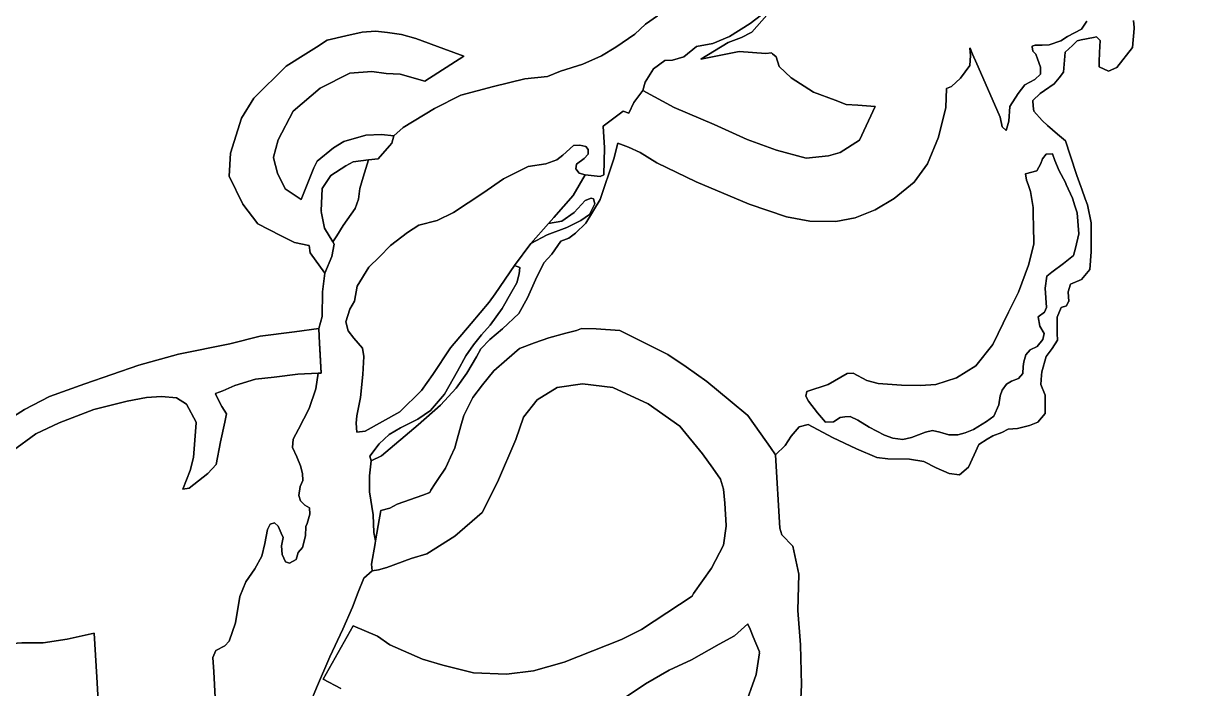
# Model space of a CAD drawing. Header units: inches. Extents: x 288635 to 1232953, y 676945 to 1655780.
# Drawn here: x 558242 to 579466, y 1459089 to 1471043 of the extents above; entities that cross this region are included whole.
import ezdxf

# ---------------------------------------------------------------- set-up
doc = ezdxf.new("R2010")
doc.units = ezdxf.units.IN
doc.header["$MEASUREMENT"] = 0
doc.layers.add('Images', color=7, linetype='Continuous')
picture_1 = doc.add_image_def('image3.jpg', size_in_pixel=(2620, 3729))

msp = doc.modelspace()

# ---------------------------------------------------------------- linework, layer by layer
at = {"color": 1, "ltscale": 3}
for points in [[(571743.4002, 1471376.4646), (571309.4827, 1471043.0889), (570939.0653, 1470810.2551), (570642.7314, 1470683.2548), (570346.3975, 1470630.3381), (570118.8553, 1470445.1294), (569912.4799, 1470386.9209), (569774.8963, 1470381.6292), (569573.8126, 1470228.1706), (569420.3539, 1469990.0451), (569381.4632, 1469841.7658), (569218.9028, 1469623.3253), (569126.6748, 1469430.7316), (569027.4261, 1469467.169), (568666.7987, 1469197.6892), (568690.9247, 1468808.4949), (568682.458, 1468325.8939), (568614.7245, 1468296.2605), (568342.37, 1468322.8311), (568235.0182, 1468354.9168), (568176.8098, 1468429.0003), (568187.3931, 1468513.4555), (568324.5534, 1468615.0557), (568400.7536, 1468696.3359), (568400.7536, 1468777.616), (568355.0335, 1468833.4961), (568248.3533, 1468858.8962), (568136.593, 1468853.8162), (567943.5526, 1468676.0158), (567831.7924, 1468594.7357), (567638.752, 1468523.6155), (567318.7114, 1468472.8154), (566876.7505, 1468254.375), (566505.9098, 1467995.2945), (565977.5887, 1467644.7738), (565682.9481, 1467502.5335), (565352.7475, 1467416.1733), (565149.5471, 1467289.1731), (564844.7465, 1467055.4926), (564646.6261, 1466852.2922), (564453.5857, 1466664.3318), (564245.3053, 1466318.8911), (564194.5052, 1466049.6506), (564113.225, 1465907.4103), (564037.0248, 1465678.8098), (564077.6649, 1465521.3295), (564184.3451, 1465389.2493), (564336.7454, 1465206.3689), (564362.1455, 1465059.0486), (564341.8254, 1464733.9279), (564301.1854, 1464317.3671), (564235.1452, 1463992.2465), (564224.9852, 1463860.1662), (564235.1452, 1463697.6059), (564384.2968, 1463711.5175), (565009.138, 1464062.0382), (565400.2988, 1464448.119), (565603.6828, 1464735.9265), (565918.4598, 1465210.1205), (566291.3105, 1465647.8148), (566619.5012, 1466033.0821), (566723.0072, 1466186.6717), (567074.8502, 1466692.3235), (567171.1549, 1466655.3114), (567154.2216, 1466541.0112), (567111.8882, 1466384.3775), (567027.2213, 1466227.7439), (566853.6543, 1465918.7099), (566633.5205, 1465622.376), (566481.1202, 1465444.5756), (566337.1866, 1465266.7753), (566197.4863, 1465072.0416), (566045.086, 1464792.641), (565812.2522, 1464377.7735), (565562.4851, 1464085.6729), (565333.8846, 1463929.0393), (565024.8507, 1463776.639), (564817.4169, 1463653.8721), (564639.6165, 1463488.7717), (564467.6582, 1463266.1526), (564496.057, 1463178.1164), (564463.7457, 1462910.2043), (564463.7457, 1462625.7237), (564529.7858, 1462209.1629), (564545.0259, 1461894.2023), (564572.9013, 1461739.3539), (564565.3459, 1461696.0819), (564499.3058, 1461325.2411), (564509.4658, 1461203.3209), (564362.9739, 1461070.3281), (564260.5453, 1460817.2401), (564158.9451, 1460547.9996), (563986.2247, 1460156.8388), (563752.5443, 1459653.9178), (563513.7838, 1459100.1967), (563396.9436, 1458820.7961)], [(561685.8268, 1458925.148), (561666.7768, 1459385.5239), (561647.7267, 1459645.8744), (561701.7018, 1459772.8747), (561863.6272, 1459852.2498), (561939.8273, 1459937.975), (562054.1275, 1460268.1757), (562133.5027, 1460741.2516), (562241.4529, 1461007.9522), (562403.3782, 1461236.5526), (562527.2035, 1461465.1531), (562581.1786, 1461696.9285), (562628.8037, 1461944.579), (562676.4288, 1462039.8292), (562752.6289, 1462068.4043), (562819.3041, 1462008.0792), (562873.2792, 1461881.0789), (562908.2042, 1461801.7037), (562879.6292, 1461652.4784), (562892.3292, 1461496.9031), (562955.8293, 1461366.7279), (563025.6795, 1461341.3278), (563148.0231, 1461406.5213), (563183.5831, 1461533.5215), (563259.7833, 1461619.8817), (563315.6634, 1461833.2421), (563320.7434, 1462000.8825), (563341.0634, 1462056.7626), (563391.8635, 1462219.3229), (563386.7835, 1462336.1631), (563300.4234, 1462381.8832), (563224.2232, 1462463.1634), (563193.7432, 1462559.6836), (563219.1432, 1462722.2439), (563264.8633, 1462828.9241), (563259.7833, 1462950.8444), (563224.2232, 1463093.0847), (563158.1831, 1463255.645), (563081.9829, 1463418.2053), (563092.1429, 1463570.6056), (563188.6631, 1463748.406), (563376.6235, 1464119.2467), (563498.5438, 1464474.8474), (563542.9966, 1464757.0557), (563593.1786, 1464759.8054), (563566.5914, 1465288.7294), (563553.4455, 1465560.4113), (563610.304, 1465775.33), (563620.464, 1466222.3709), (563662.7851, 1466555.9684), (563784.8076, 1466856.9573), (563831.4778, 1467074.7515), (563802.7619, 1467121.7412), (563874.4645, 1467228.2129), (563991.3047, 1467411.0933), (564204.6652, 1467720.9739), (564265.6253, 1467883.5342), (564291.0253, 1468076.5746), (564351.9855, 1468284.855), (564443.8303, 1468592.0459), (564622.6955, 1468614.0815), (564825.6691, 1468844.1182), (564866.7406, 1468890.6659), (564903.7782, 1469024.0016), (565068.2669, 1469173.8568), (565632.148, 1469519.2975), (566104.589, 1469758.058), (566693.8702, 1469910.4583), (567257.7513, 1470052.6986), (567664.1521, 1470093.3387), (567897.8326, 1470189.8589), (568299.1534, 1470316.8591), (568639.514, 1470464.1794), (568893.5145, 1470616.5797), (569235.1452, 1470852.5885), (569430.9373, 1471032.5055), (569642.6044, 1471185.9642)]]:
    msp.add_lwpolyline(points, dxfattribs=at)
at = {"color": 1}
for points in [[(571609.8889, 1471197.7934), (571342.5188, 1470891.4639), (571327.3315, 1470883.1799), (571158.6814, 1470791.189), (570913.7775, 1470700.571), (570423.3329, 1470404.6844), (571114.1147, 1470542.8408), (571591.4681, 1470505.5948), (571693.399, 1470515.1911), (571713.639, 1470498.5218), (571777.1208, 1470446.2393), (571832.752, 1470269.87), (572050.0145, 1470069.3201), (572451.1143, 1469813.0618), (572841.0726, 1469668.2202), (573041.6225, 1469590.2286), (573247.3112, 1469577.5788), (573558.8947, 1469552.7937), (573277.831, 1468947.684), (572932.3903, 1468724.1635), (572719.0298, 1468663.2034), (572317.709, 1468622.5633), (571784.308, 1468764.8036), (571255.9869, 1468957.844), (570661.6257, 1469227.0845), (569945.3443, 1469536.9652), (569381.4632, 1469841.7658), (569420.3539, 1469990.0451), (569573.8126, 1470228.1706), (569774.8963, 1470381.6292), (569912.4799, 1470386.9209), (570118.8553, 1470445.1294), (570346.3975, 1470630.3381), (570642.7314, 1470683.2548), (570939.0653, 1470810.2551), (571309.4827, 1471043.0889), (571743.4002, 1471376.4646)], [(569642.6044, 1471185.9642), (569430.9373, 1471032.5055), (569235.1452, 1470852.5885), (568893.5145, 1470616.5797), (568639.514, 1470464.1794), (568299.1534, 1470316.8591), (567897.8326, 1470189.8589), (567664.1521, 1470093.3387), (567257.7513, 1470052.6986), (566693.8702, 1469910.4583), (566104.589, 1469758.058), (565632.148, 1469519.2975), (565068.2669, 1469173.8568), (564903.7782, 1469024.0016), (564679.6394, 1469048.0165), (564396.7606, 1469036.8762), (564004.4481, 1468925.994), (563817.3469, 1468812.1063), (563520.9372, 1468569.5682), (563459.8907, 1468452.4654), (563233.8365, 1467881.051), (562949.7657, 1468072.6154), (562806.7255, 1468351.5438), (562735.2054, 1468630.4722), (562737.0069, 1468636.9274), (562735.2054, 1468643.9531), (562821.0295, 1468951.4895), (563092.8059, 1469466.4341), (563579.1425, 1469881.2507), (564108.3912, 1470153.027), (564508.9038, 1470181.6351), (564766.3761, 1470145.875), (565016.6964, 1470131.571), (565460.121, 1470009.9868), (566161.9195, 1470459.1379), (565801.7118, 1470590.9212), (565295.6248, 1470776.075), (565036.9433, 1470846.1346), (564790.4085, 1470884.3265), (564573.2718, 1470904.8111), (564330.1035, 1470890.5071), (564036.8711, 1470826.139), (563700.7267, 1470747.4669), (563511.2086, 1470622.3135), (563321.6702, 1470497.1466), (562964.0697, 1470275.4343), (562384.757, 1469703.2736), (562163.0447, 1469345.6731), (561962.496, 1468714.0311), (561941.3324, 1468300.6566), (562186.2324, 1467795.1269), (562456.2771, 1467442.4155), (562864.0474, 1467234.098), (563114.2619, 1467106.271), (563373.9633, 1467055.8708), (563376.3306, 1467055.4114), (563399.5333, 1466918.7744), (563662.7851, 1466555.9684), (563620.464, 1466222.3709), (563610.304, 1465775.33), (563553.4455, 1465560.4113), (563114.6671, 1465502.6773), (562496.9132, 1465421.8497), (561954.2135, 1465283.2881), (561030.4694, 1465098.5392), (560314.5677, 1464902.2436), (559344.6364, 1464567.3864), (558709.5623, 1464336.4503), (558259.2371, 1464105.5143), (558062.4714, 1463980.2874)], [(578208.5425, 1471102.0728), (578221.0821, 1470971.6194), (578220.4611, 1470964.5988), (578221.0821, 1470958.1385), (578190.7391, 1470615.0957), (577908.757, 1470251.077), (577756.5303, 1470190.1057), (577589.9742, 1470267.4836), (577590.3615, 1470280.7846), (577589.9742, 1470280.9645), (577593.2841, 1470394.6244), (577596.048, 1470489.5366), (577597.356, 1470526.0574), (577608.7089, 1470739.0391), (577579.4439, 1470768.7955), (577544.0368, 1470803.3651), (577488.7151, 1470792.6993), (577264.6297, 1470749.4681), (577194.2049, 1470735.8833), (577108.583, 1470652.115), (576981.8032, 1470528.08), (576950.2625, 1470171.8138), (576869.5184, 1470068.9272), (576783.8692, 1469959.7904), (576605.2012, 1469838.3815), (576526.5726, 1469786.2898), (576396.845, 1469663.0175), (576405.3653, 1469556.0196), (576412.5282, 1469466.067), (576565.5807, 1469301.9343), (576661.7049, 1469213.2986), (576842.2417, 1469057.1761), (576984.5444, 1468934.1172), (577066.1444, 1468678.0433), (577188.3092, 1468313.5321), (577258.94, 1468116.5712), (577277.5343, 1468066.2091), (577338.8096, 1467889.9773), (577379.9721, 1467782.1085), (577444.78, 1467457.7606), (577444.7695, 1467444.3322), (577444.78, 1467444.2797), (577444.5625, 1467165.9423), (577444.3875, 1466942.0174), (577419.9463, 1466622.2176), (577273.8805, 1466442.4535), (577075.8122, 1466355.9395), (577035.0812, 1466218.1783), (577042.2043, 1466048.4126), (577041.6819, 1466047.3828), (576999.9994, 1465965.2193), (576908.6947, 1465935.5352), (576836.9438, 1465766.8644), (576836.8963, 1465468.9155), (576839.8683, 1465353.4083), (576839.5356, 1465352.8584), (576745.9385, 1465198.1561), (576635.0406, 1465058.046), (576556.0979, 1464780.1479), (576553.0987, 1464719.3402), (576543.1969, 1464554.6366), (576543.897, 1464552.8002), (576616.802, 1464361.5584), (576617.8025, 1464292.952), (576619.397, 1464046.6356), (576619.3104, 1464046.5323), (576619.397, 1464033.1547), (576487.3168, 1463875.6744), (576339.9965, 1463814.7142), (576121.556, 1463763.9141), (575953.9157, 1463748.6741), (575842.1555, 1463692.794), (575679.5952, 1463631.8339), (575572.9149, 1463570.8738), (575425.5947, 1463474.3536), (575344.3145, 1463286.3932), (575237.6343, 1463067.9528), (575080.154, 1462930.7925), (574892.1936, 1462951.1125), (574658.5131, 1463057.7927), (574434.9927, 1463169.553), (574175.9122, 1463210.193), (573789.8314, 1463215.273), (573591.711, 1463240.6731), (573225.9503, 1463398.1534), (572795.6511, 1463597.5442), (572353.4812, 1463836.3746), (572194.7082, 1463794.3942), (572052.4679, 1463626.7539), (571944.6733, 1463454.5097), (571770.1861, 1463291.5223), (571680.4747, 1463417.8015), (571403.4383, 1463807.7622), (571270.437, 1463994.9769), (570954.8176, 1464260.8073), (570533.1768, 1464606.248), (570162.336, 1464870.4085), (569833.3528, 1465094.1171), (568968.5337, 1465525.7299), (568542.599, 1465556.1172), (568280.8681, 1465562.2578), (568185.4482, 1465525.7737), (567993.7371, 1465474.8165), (567688.3711, 1465393.6496), (567433.8349, 1465300.646), (567160.05, 1465200.6092), (566933.7305, 1465004.9371), (566698.4066, 1464801.48), (566495.9844, 1464548.9013), (566321.8484, 1464321.7674), (566234.6986, 1464142.3414), (566163.5755, 1463995.9115), (566105.3036, 1463808.3989), (566021.5162, 1463506.7642), (565996.7277, 1463417.5256), (565921.9469, 1463246.9318), (565868.9638, 1463126.0641), (565834.1674, 1463046.6849), (565695.0668, 1462844.7811), (565645.5216, 1462772.8665), (565565.1567, 1462656.2172), (565547.8001, 1462611.0901), (565425.1164, 1462566.4778), (564964.5934, 1462399.0149), (564829.5064, 1462331.0831), (564666.9461, 1462290.4431), (564621.226, 1462016.1225), (564572.9013, 1461739.3539), (564545.0259, 1461894.2023), (564529.7858, 1462209.1629), (564463.7457, 1462625.7237), (564463.7457, 1462910.2043), (564496.057, 1463178.1164), (564678.9374, 1463269.5566), (565339.3387, 1463828.3577), (565740.6595, 1464183.9585), (566025.14, 1464488.7591), (566218.1804, 1464757.9996), (566390.9008, 1465052.6402), (566467.1009, 1465194.8805), (566629.6613, 1465362.5208), (566858.2617, 1465555.5612), (567147.8223, 1465829.8817), (567305.3026, 1466109.2823), (567452.6229, 1466434.403), (567599.9432, 1466739.2036), (567747.2635, 1466896.6839), (567904.7438, 1467130.3643), (568052.0641, 1467186.2445), (568168.9043, 1467272.6046), (568356.8647, 1467455.485), (568610.8652, 1467882.2058), (568859.7857, 1468613.7273), (568934.4223, 1468891.8039), (569122.3827, 1468820.6837), (569330.6631, 1468724.1635), (569635.4637, 1468541.2832), (570341.5851, 1468200.9225), (571291.547, 1467794.5217), (571967.1883, 1467571.0012), (572383.7492, 1467489.7211), (572851.1101, 1467484.6411), (573201.6308, 1467550.6812), (573562.3115, 1467692.9215), (573902.6722, 1467901.2019), (574263.3529, 1468190.7625), (574502.1134, 1468520.9631), (574700.2338, 1469003.5641), (574832.3141, 1469531.8851), (574846.1508, 1469875.1947), (574936.4146, 1469912.0128), (575093.0482, 1470060.1797), (575266.6153, 1470288.7802), (575278.6563, 1470467.764), (575261.1462, 1470602.4797), (575262.8943, 1470602.5119), (575267.0171, 1470602.5879), (575313.8807, 1470495.8426), (575391.1272, 1470319.8707), (575624.7783, 1469787.6002), (575812.3432, 1469360.3186), (575842.6104, 1469187.4483), (575917.7411, 1469120.2178), (575967.9977, 1469287.1151), (575984.073, 1469553.9649), (576135.1807, 1469788.6642), (576250.9228, 1469939.7719), (576434.1812, 1470039.4388), (576537.063, 1470132.6755), (576537.063, 1470260.6571), (576481.9034, 1470407.7494), (576450.2565, 1470492.1413), (576396.7655, 1470546.4096), (576382.2496, 1470623.1534), (576384.6622, 1470623.8794), (576382.2496, 1470636.6343), (576437.3342, 1470653.21), (576563.5375, 1470656.509), (576690.5172, 1470659.8282), (576902.2088, 1470732.249), (577021.2842, 1470812.1254), (577269.8837, 1470943.9406), (577365.6218, 1471087.4958)], [(577365.6218, 1471087.4958), (577269.8837, 1470943.9406), (577021.2842, 1470812.1254), (576902.2088, 1470732.249), (576690.5172, 1470659.8282), (576563.5375, 1470656.509), (576437.3342, 1470653.21), (576382.2496, 1470636.6343), (576384.6622, 1470623.8794), (576382.2496, 1470623.1534), (576396.7655, 1470546.4096), (576450.2565, 1470492.1413), (576481.9034, 1470407.7494), (576537.063, 1470260.6571), (576537.063, 1470132.6755), (576434.1812, 1470039.4388), (576250.9228, 1469939.7719), (576135.1807, 1469788.6642), (575984.073, 1469553.9649), (575967.9977, 1469287.1151), (575917.7411, 1469120.2178), (575842.6104, 1469187.4483), (575812.3432, 1469360.3186), (575624.7783, 1469787.6002), (575391.1272, 1470319.8707), (575313.8807, 1470495.8426), (575267.0171, 1470602.5879), (575262.8943, 1470602.5119), (575261.1462, 1470602.4797), (575278.6563, 1470467.764), (575266.6153, 1470288.7802), (575093.0482, 1470060.1797), (574936.4146, 1469912.0128), (574846.1508, 1469875.1947), (574832.3141, 1469531.8851), (574700.2338, 1469003.5641), (574502.1134, 1468520.9631), (574263.3529, 1468190.7625), (573902.6722, 1467901.2019), (573562.3115, 1467692.9215), (573201.6308, 1467550.6812), (572851.1101, 1467484.6411), (572383.7492, 1467489.7211), (571967.1883, 1467571.0012), (571291.547, 1467794.5217), (570341.5851, 1468200.9225), (569635.4637, 1468541.2832), (569330.6631, 1468724.1635), (569122.3827, 1468820.6837), (568934.4223, 1468891.8039), (568859.7857, 1468613.7273), (568610.8652, 1467882.2058), (568356.8647, 1467455.485), (568168.9043, 1467272.6046), (568052.0641, 1467186.2445), (567904.7438, 1467130.3643), (567747.2635, 1466896.6839), (567599.9432, 1466739.2036), (567452.6229, 1466434.403), (567305.3026, 1466109.2823), (567147.8223, 1465829.8817), (566858.2617, 1465555.5612), (566629.6613, 1465362.5208), (566467.1009, 1465194.8805), (566390.9008, 1465052.6402), (566218.1804, 1464757.9996), (566025.14, 1464488.7591), (565740.6595, 1464183.9585), (565339.3387, 1463828.3577), (564678.9374, 1463269.5566), (564496.057, 1463178.1164), (564467.6582, 1463266.1526), (564639.6165, 1463488.7717), (564817.4169, 1463653.8721), (565024.8507, 1463776.639), (565333.8846, 1463929.0393), (565562.4851, 1464085.6729), (565812.2522, 1464377.7735), (566045.086, 1464792.641), (566197.4863, 1465072.0416), (566337.1866, 1465266.7753), (566481.1202, 1465444.5756), (566633.5205, 1465622.376), (566853.6543, 1465918.7099), (567027.2213, 1466227.7439), (567111.8882, 1466384.3775), (567154.2216, 1466541.0112), (567171.1549, 1466655.3114), (567074.8502, 1466692.3235), (567363.6056, 1467086.9895), (567657.7776, 1467242.4759), (568013.3783, 1467379.6362), (568267.3788, 1467501.5564), (568421.8958, 1467613.1473), (568519.2626, 1467801.531), (568493.8626, 1467894.6645), (568449.4125, 1467905.2479), (568341.4623, 1467860.7978), (568144.6119, 1467647.014), (567925.8714, 1467490.165), (567682.8005, 1467448.6283), (567777.4392, 1467555.8512), (568128.2643, 1467953.326), (568342.37, 1468322.8311), (568614.7245, 1468296.2605), (568682.458, 1468325.8939), (568690.9247, 1468808.4949), (568666.7987, 1469197.6892), (569027.4261, 1469467.169), (569126.6748, 1469430.7316), (569218.9028, 1469623.3253), (569381.4632, 1469841.7658), (569945.3443, 1469536.9652), (570661.6257, 1469227.0845), (571255.9869, 1468957.844), (571784.308, 1468764.8036), (572317.709, 1468622.5633), (572719.0298, 1468663.2034), (572932.3903, 1468724.1635), (573277.831, 1468947.684), (573558.8947, 1469552.7937), (573247.3112, 1469577.5788), (573041.6225, 1469590.2286), (572841.0726, 1469668.2202), (572451.1143, 1469813.0618), (572050.0145, 1470069.3201), (571832.752, 1470269.87), (571777.1208, 1470446.2393), (571713.639, 1470498.5218), (571693.399, 1470515.1911), (571591.4681, 1470505.5948), (571114.1147, 1470542.8408), (570423.3329, 1470404.6844), (570913.7775, 1470700.571), (571158.6814, 1470791.189), (571327.3315, 1470883.1799), (571342.5188, 1470891.4639), (571609.8889, 1471197.7934)], [(572206.1126, 1458524.5467), (572233.749, 1459150.9719), (572215.3248, 1459869.5184), (572169.2641, 1460486.7314), (572187.6884, 1461140.793), (572077.1428, 1461647.4604), (571880.0024, 1461852.9411), (571845.7426, 1461971.3263), (571770.1861, 1463291.5223), (571944.6733, 1463454.5097), (572052.4679, 1463626.7539), (572194.7082, 1463794.3942), (572353.4812, 1463836.3746), (572795.6511, 1463597.5442), (573225.9503, 1463398.1534), (573591.711, 1463240.6731), (573789.8314, 1463215.273), (574175.9122, 1463210.193), (574434.9927, 1463169.553), (574658.5131, 1463057.7927), (574892.1936, 1462951.1125), (575080.154, 1462930.7925), (575237.6343, 1463067.9528), (575344.3145, 1463286.3932), (575425.5947, 1463474.3536), (575572.9149, 1463570.8738), (575679.5952, 1463631.8339), (575842.1555, 1463692.794), (575953.9157, 1463748.6741), (576121.556, 1463763.9141), (576339.9965, 1463814.7142), (576487.3168, 1463875.6744), (576619.397, 1464033.1547), (576619.3104, 1464046.5323), (576619.397, 1464046.6356), (576617.8025, 1464292.952), (576616.802, 1464361.5584), (576543.897, 1464552.8002), (576543.1969, 1464554.6366), (576553.0987, 1464719.3402), (576556.0979, 1464780.1479), (576635.0406, 1465058.046), (576745.9385, 1465198.1561), (576839.5356, 1465352.8584), (576839.8683, 1465353.4083), (576836.8963, 1465468.9155), (576836.9438, 1465766.8644), (576908.6947, 1465935.5352), (576999.9994, 1465965.2193), (577041.6819, 1466047.3828), (577042.2043, 1466048.4126), (577035.0812, 1466218.1783), (577075.8122, 1466355.9395), (577273.8805, 1466442.4535), (577419.9463, 1466622.2176), (577444.3875, 1466942.0174), (577444.5625, 1467165.9423), (577444.78, 1467444.2797), (577444.7695, 1467444.3322), (577444.78, 1467457.7606), (577379.9721, 1467782.1085), (577338.8096, 1467889.9773), (577277.5343, 1468066.2091), (577258.94, 1468116.5712), (577188.3092, 1468313.5321), (577066.1444, 1468678.0433), (576984.5444, 1468934.1172), (576842.2417, 1469057.1761), (576661.7049, 1469213.2986), (576565.5807, 1469301.9343), (576412.5282, 1469466.067), (576405.3653, 1469556.0196), (576396.845, 1469663.0175), (576526.5726, 1469786.2898), (576605.2012, 1469838.3815), (576783.8692, 1469959.7904), (576869.5184, 1470068.9272), (576950.2625, 1470171.8138), (576981.8032, 1470528.08), (577108.583, 1470652.115), (577194.2049, 1470735.8833), (577264.6297, 1470749.4681), (577488.7151, 1470792.6993), (577544.0368, 1470803.3651), (577579.4439, 1470768.7955), (577608.7089, 1470739.0391), (577597.356, 1470526.0574), (577596.048, 1470489.5366), (577593.2841, 1470394.6244), (577589.9742, 1470280.9645), (577590.3615, 1470280.7846), (577589.9742, 1470267.4836), (577756.5303, 1470190.1057), (577908.757, 1470251.077), (578190.7391, 1470615.0957), (578221.0821, 1470958.1385), (578220.4611, 1470964.5988), (578221.0821, 1470971.6194), (578208.5425, 1471102.0728)], [(558062.4714, 1463980.2874), (558259.2371, 1464105.5143), (558709.5623, 1464336.4503), (559344.6364, 1464567.3864), (560314.5677, 1464902.2436), (561030.4694, 1465098.5392), (561954.2135, 1465283.2881), (562496.9132, 1465421.8497), (563114.6671, 1465502.6773), (563553.4455, 1465560.4113), (563566.5914, 1465288.7294), (563570.7657, 1465202.4605), (563593.1786, 1464759.8054), (563542.9966, 1464757.0557), (563172.4011, 1464736.7491), (562750.9428, 1464684.7885), (562416.0856, 1464650.1481), (562040.8145, 1464534.6801), (561827.1987, 1464442.3057), (561694.4105, 1464390.345), (561700.2726, 1464379.158), (561694.4105, 1464376.8641), (561808.0224, 1464160.053), (561888.8434, 1464027.7363), (561861.8391, 1463876.5124), (561786.7849, 1463524.3349), (561705.9573, 1463114.4235), (561553.9578, 1462955.5156), (561220.9916, 1462687.1918), (561105.37, 1462670.6744), (561238.3118, 1463008.5682), (561296.0458, 1463239.5042), (561348.0064, 1463863.0315), (561347.0342, 1463864.8462), (561348.0064, 1463876.5124), (561174.8044, 1464199.8228), (560990.0556, 1464315.2908), (560724.4792, 1464338.3844), (560453.1293, 1464321.0642), (560106.7253, 1464251.7834), (559506.2916, 1464101.675), (558882.7643, 1463864.9656), (558461.3061, 1463668.67), (558034.0744, 1463356.9063)], [(563948.1878, 1459084.0956), (563630.9072, 1459251.9159), (564171.3107, 1460215.4259), (564610.4183, 1460030.6358), (564831.712, 1459872.5252), (565415.9132, 1459614.2914), (565784.214, 1459508.4578), (566334.5484, 1459368.7575), (566931.4496, 1459347.5908), (567414.0505, 1459406.8576), (567968.6183, 1459563.4913), (568998.8839, 1459970.9983), (569357.8077, 1460150.4602), (570270.622, 1460745.7739), (570291.5355, 1460794.5721), (570614.4569, 1461253.4413), (570832.8974, 1461664.9221), (570880.7255, 1462004.7545), (570880.172, 1462014.3023), (570880.7255, 1462018.2354), (570857.363, 1462421.2022), (570832.8974, 1462674.085), (570777.0173, 1462851.8854), (570640.8899, 1463051.646), (570451.8966, 1463304.0063), (570045.4958, 1463801.8473), (569474.4376, 1464207.0912), (568842.0631, 1464498.9564), (568297.7736, 1464565.24), (567842.6047, 1464500.2158), (567480.0907, 1464279.3682), (567236.2502, 1463964.4076), (567094.0099, 1463563.0868), (566768.8893, 1462796.0053), (566489.4887, 1462252.4442), (566002.3137, 1461824.2025), (565493.8067, 1461510.7627), (565215.2308, 1461423.9702), (564778.7063, 1461264.281), (564626.306, 1461223.6409), (564509.4658, 1461203.3209), (564499.3058, 1461325.2411), (564565.3459, 1461696.0819), (564572.9013, 1461739.3539), (564621.226, 1462016.1225), (564666.9461, 1462290.4431), (564829.5064, 1462331.0831), (564964.5934, 1462399.0149), (565425.1164, 1462566.4778), (565547.8001, 1462611.0901), (565565.1567, 1462656.2172), (565645.5216, 1462772.8665), (565695.0668, 1462844.7811), (565834.1674, 1463046.6849), (565868.9638, 1463126.0641), (565921.9469, 1463246.9318), (565996.7277, 1463417.5256), (566021.5162, 1463506.7642), (566105.3036, 1463808.3989), (566163.5755, 1463995.9115), (566234.6986, 1464142.3414), (566321.8484, 1464321.7674), (566495.9844, 1464548.9013), (566698.4066, 1464801.48), (566933.7305, 1465004.9371), (567160.05, 1465200.6092), (567433.8349, 1465300.646), (567688.3711, 1465393.6496), (567993.7371, 1465474.8165), (568185.4482, 1465525.7737), (568280.8681, 1465562.2578), (568542.599, 1465556.1172), (568968.5337, 1465525.7299), (569833.3528, 1465094.1171), (570162.336, 1464870.4085), (570533.1768, 1464606.248), (570533.1768, 1464606.248), (570954.8176, 1464260.8073), (571270.437, 1463994.9769), (571403.4383, 1463807.7622), (571680.4747, 1463417.8015), (571770.1861, 1463291.5223), (571845.7426, 1461971.3263), (571880.0024, 1461852.9411), (572077.1428, 1461647.4604), (572187.6884, 1461140.793), (572169.2641, 1460486.7314), (572215.3248, 1459869.5184), (572233.749, 1459150.9719), (572206.1126, 1458524.5467)], [(558034.0744, 1463356.9063), (558461.3061, 1463668.67), (558882.7643, 1463864.9656), (559506.2916, 1464101.675), (560106.7253, 1464251.7834), (560453.1293, 1464321.0642), (560724.4792, 1464338.3844), (560990.0556, 1464315.2908), (561174.8044, 1464199.8228), (561348.0064, 1463876.5124), (561347.0342, 1463864.8462), (561348.0064, 1463863.0315), (561296.0458, 1463239.5042), (561238.3118, 1463008.5682), (561105.37, 1462670.6744), (561220.9916, 1462687.1918), (561553.9578, 1462955.5156), (561705.9573, 1463114.4235), (561786.7849, 1463524.3349), (561861.8391, 1463876.5124), (561888.8434, 1464027.7363), (561808.0224, 1464160.053), (561694.4105, 1464376.8641), (561700.2726, 1464379.158), (561694.4105, 1464390.345), (561827.1987, 1464442.3057), (562040.8145, 1464534.6801), (562416.0856, 1464650.1481), (562750.9428, 1464684.7885), (563172.4011, 1464736.7491), (563542.9966, 1464757.0557), (563498.5438, 1464474.8474), (563376.6235, 1464119.2467), (563188.6631, 1463748.406), (563092.1429, 1463570.6056), (563081.9829, 1463418.2053), (563158.1831, 1463255.645), (563224.2232, 1463093.0847), (563259.7833, 1462950.8444), (563264.8633, 1462828.9241), (563219.1432, 1462722.2439), (563193.7432, 1462559.6836), (563224.2232, 1462463.1634), (563300.4234, 1462381.8832), (563386.7835, 1462336.1631), (563391.8635, 1462219.3229), (563341.0634, 1462056.7626), (563320.7434, 1462000.8825), (563315.6634, 1461833.2421), (563259.7833, 1461619.8817), (563183.5831, 1461533.5215), (563148.0231, 1461406.5213), (563025.6795, 1461341.3278), (562955.8293, 1461366.7279), (562892.3292, 1461496.9031), (562879.6292, 1461652.4784), (562908.2042, 1461801.7037), (562873.2792, 1461881.0789), (562819.3041, 1462008.0792), (562752.6289, 1462068.4043), (562676.4288, 1462039.8292), (562628.8037, 1461944.579), (562581.1786, 1461696.9285), (562527.2035, 1461465.1531), (562403.3782, 1461236.5526), (562241.4529, 1461007.9522), (562133.5027, 1460741.2516), (562054.1275, 1460268.1757), (561939.8273, 1459937.975), (561863.6272, 1459852.2498), (561701.7018, 1459772.8747), (561647.7267, 1459645.8744), (561666.7768, 1459385.5239), (561685.8268, 1458925.148)], [(563396.9436, 1458820.7961), (563513.7838, 1459100.1967), (563752.5443, 1459653.9178), (563986.2247, 1460156.8388), (564158.9451, 1460547.9996), (564260.5453, 1460817.2401), (564362.9739, 1461070.3281), (564509.4658, 1461203.3209), (564626.306, 1461223.6409), (564778.7063, 1461264.281), (565215.2308, 1461423.9702), (565493.8067, 1461510.7627), (566002.3137, 1461824.2025), (566489.4887, 1462252.4442), (566768.8893, 1462796.0053), (567094.0099, 1463563.0868), (567236.2502, 1463964.4076), (567480.0907, 1464279.3682), (567842.6047, 1464500.2158), (568297.7736, 1464565.24), (568842.0631, 1464498.9564), (569474.4376, 1464207.0912), (570045.4958, 1463801.8473), (570451.8966, 1463304.0063), (570640.8899, 1463051.646), (570777.0173, 1462851.8854), (570832.8974, 1462674.085), (570857.363, 1462421.2022), (570880.7255, 1462018.2354), (570880.172, 1462014.3023), (570880.7255, 1462004.7545), (570832.8974, 1461664.9221), (570614.4569, 1461253.4413), (570291.5355, 1460794.5721), (570270.622, 1460745.7739), (570270.622, 1460745.7739), (569357.8077, 1460150.4602), (568998.8839, 1459970.9983), (567968.6183, 1459563.4913), (567414.0505, 1459406.8576), (566931.4496, 1459347.5908), (566334.5484, 1459368.7575), (565784.214, 1459508.4578), (565415.9132, 1459614.2914), (564831.712, 1459872.5252), (564610.4183, 1460030.6358), (564171.3107, 1460215.4259), (563630.9072, 1459251.9159), (563948.1878, 1459084.0956)], [(571195.6947, 1458715.6948), (571423.111, 1459336.4796), (571477.4763, 1459730.8382), (571476.0871, 1459734.2422), (571477.4763, 1459744.3191), (571366.8508, 1460015.3959), (571310.2747, 1460154.0303), (571272.5446, 1460244.3716), (571269.7297, 1460251.1118), (571027.6765, 1460036.0276), (570754.1572, 1459886.0061), (570254.6229, 1459602.3722), (569856.6888, 1459416.1052), (569429.1212, 1459170.5713), (568904.1869, 1458819.204)], [(568904.1869, 1458819.204), (569429.1212, 1459170.5713), (569856.6888, 1459416.1052), (570254.6229, 1459602.3722), (570754.1572, 1459886.0061), (571027.6765, 1460036.0276), (571269.7297, 1460251.1118), (571272.5446, 1460244.3716), (571310.2747, 1460154.0303), (571366.8508, 1460015.3959), (571477.4763, 1459744.3191), (571476.0871, 1459734.2422), (571477.4763, 1459730.8382), (571423.111, 1459336.4796), (571195.6947, 1458715.6948)], [(556741.375, 1458876.5477), (557210.4173, 1459588.3928), (557607.2931, 1459794.7682), (557956.5438, 1459890.0184), (558210.5443, 1459905.8935), (558591.545, 1459905.8935), (559024.8528, 1459971.5461), (559512.2969, 1460080.5188), (559557.883, 1459288.3508), (559557.8836, 1459288.3418), (559557.8836, 1459288.3418), (559588.4508, 1458757.163)], [(559588.4508, 1458757.163), (559557.8836, 1459288.3418), (559557.883, 1459288.3508), (559512.2969, 1460080.5188), (559024.8528, 1459971.5461), (558591.545, 1459905.8935), (558210.5443, 1459905.8935), (557956.5438, 1459890.0184), (557607.2931, 1459794.7682), (557210.4173, 1459588.3928), (556741.375, 1458876.5477)]]:
    msp.add_lwpolyline(points, dxfattribs=at)
for points in [[(566161.9195, 1470459.1379), (565460.121, 1470009.9868), (565016.6964, 1470131.571), (564766.3761, 1470145.875), (564508.9038, 1470181.6351), (564108.3912, 1470153.027), (563579.1425, 1469881.2507), (563092.8059, 1469466.4341), (562821.0295, 1468951.4895), (562735.2054, 1468643.9531), (562737.0069, 1468636.9274), (562735.2054, 1468630.4722), (562806.7255, 1468351.5438), (562949.7657, 1468072.6154), (563233.8365, 1467881.051), (563459.8907, 1468452.4654), (563520.9372, 1468569.5682), (563817.3469, 1468812.1063), (564004.4481, 1468925.994), (564396.7606, 1469036.8762), (564679.6394, 1469048.0165), (564903.7782, 1469024.0016), (564866.7406, 1468890.6659), (564825.6691, 1468844.1182), (564622.6955, 1468614.0815), (564443.8303, 1468592.0459), (564167.5593, 1468558.0103), (564036.9874, 1468483.9242), (563768.5379, 1468313.0926), (563613.976, 1468077.1824), (563597.7064, 1467678.5755), (563598.159, 1467676.1832), (563597.7064, 1467665.0946), (563654.6502, 1467364.1058), (563802.7619, 1467121.7412), (563831.4778, 1467074.7515), (563784.8076, 1466856.9573), (563662.7851, 1466555.9684), (563399.5333, 1466918.7744), (563376.3306, 1467055.4114), (563373.9633, 1467055.8708), (563114.2619, 1467106.271), (562864.0474, 1467234.098), (562456.2771, 1467442.4155), (562186.2324, 1467795.1269), (561941.3324, 1468300.6566), (561962.496, 1468714.0311), (562163.0447, 1469345.6731), (562384.757, 1469703.2736), (562964.0697, 1470275.4343), (563321.6702, 1470497.1466), (563511.2086, 1470622.3135), (563700.7267, 1470747.4669), (564036.8711, 1470826.139), (564330.1035, 1470890.5071), (564573.2718, 1470904.8111), (564790.4085, 1470884.3265), (565036.9433, 1470846.1346), (565295.6248, 1470776.075), (565801.7118, 1470590.9212), (566161.9195, 1470459.1379)], [(564384.2968, 1463711.5175), (564235.1452, 1463697.6059), (564224.9852, 1463860.1662), (564235.1452, 1463992.2465), (564301.1854, 1464317.3671), (564341.8254, 1464733.9279), (564362.1455, 1465059.0486), (564336.7454, 1465206.3689), (564184.3451, 1465389.2493), (564077.6649, 1465521.3295), (564037.0248, 1465678.8098), (564113.225, 1465907.4103), (564194.5052, 1466049.6506), (564245.3053, 1466318.8911), (564453.5857, 1466664.3318), (564646.6261, 1466852.2922), (564844.7465, 1467055.4926), (565149.5471, 1467289.1731), (565352.7475, 1467416.1733), (565682.9481, 1467502.5335), (565977.5887, 1467644.7738), (566505.9098, 1467995.2945), (566876.7505, 1468254.375), (567318.7114, 1468472.8154), (567638.752, 1468523.6155), (567831.7924, 1468594.7357), (567943.5526, 1468676.0158), (568136.593, 1468853.8162), (568248.3533, 1468858.8962), (568355.0335, 1468833.4961), (568400.7536, 1468777.616), (568400.7536, 1468696.3359), (568324.5534, 1468615.0557), (568187.3931, 1468513.4555), (568176.8098, 1468429.0003), (568235.0182, 1468354.9168), (568342.37, 1468322.8311), (568128.2643, 1467953.326), (567777.4392, 1467555.8512), (567682.8005, 1467448.6283), (567363.6056, 1467086.9895), (567074.8502, 1466692.3235), (566723.0072, 1466186.6717), (566619.5012, 1466033.0821), (566291.3105, 1465647.8148), (565918.4598, 1465210.1205), (565603.6828, 1464735.9265), (565400.2988, 1464448.119), (565009.138, 1464062.0382), (564384.2968, 1463711.5175)], [(575924.1131, 1464558.7557), (575847.913, 1464452.0755), (575807.2729, 1464350.4753), (575786.9528, 1464187.9149), (575695.5127, 1463984.7145), (575563.4324, 1463888.1943), (575329.7519, 1463745.954), (575181.7543, 1463686.3486), (575049.674, 1463645.7085), (574887.1137, 1463650.7885), (574724.5534, 1463696.5086), (574592.4731, 1463726.9887), (574465.4729, 1463696.5086), (574216.5524, 1463599.9884), (574059.0721, 1463564.4283), (573881.2717, 1463589.8284), (573728.8714, 1463640.6285), (573454.5508, 1463787.9488), (573251.3504, 1463914.949), (573109.1102, 1463980.9892), (573017.67, 1463970.8292), (572931.3098, 1463960.6691), (572809.3896, 1463879.389), (572667.1493, 1463874.309), (572524.909, 1464047.0293), (572362.3487, 1464255.3097), (572311.5486, 1464346.7499), (572331.8686, 1464428.0301), (572712.8694, 1464555.0303), (573058.31, 1464753.1507), (573164.9903, 1464758.2307), (573413.9108, 1464626.1505), (573612.0312, 1464570.2704), (574033.672, 1464539.7903), (574374.0327, 1464534.7103), (574653.4332, 1464555.0303), (575024.9513, 1464670.5159), (575369.7147, 1464890.311), (575679.5953, 1465271.3118), (575958.9959, 1465855.5129), (576136.7962, 1466216.1937), (576319.6766, 1466698.7946), (576416.1968, 1467079.7954), (576409.3833, 1467420.4698), (576406.0367, 1467587.7964), (576405.6809, 1467735.0913), (576355.2366, 1468024.6773), (576310.4088, 1468152.7567), (576284.1165, 1468227.8777), (576263.7965, 1468339.6379), (576466.9969, 1468395.518), (576543.197, 1468527.5983), (576568.5971, 1468613.9584), (576639.7172, 1468695.2386), (576751.4774, 1468700.3186), (576792.1175, 1468583.4784), (576873.3977, 1468395.518), (576985.1774, 1468183.7034), (576998.6148, 1468152.7567), (577107.7555, 1467901.4024), (577152.1266, 1467768.2892), (577194.1157, 1467642.3218), (577224.5957, 1467261.3211), (577163.6356, 1467007.3206), (577128.0755, 1466875.2403), (576950.2752, 1466727.92), (576736.9147, 1466575.5197), (576650.5546, 1466504.3996), (576620.0745, 1466285.9591), (576645.4746, 1465940.5184), (576604.8345, 1465854.1583), (576493.0743, 1465772.8781), (576523.5543, 1465605.2378), (576599.7545, 1465468.0775), (576579.4344, 1465361.3973), (576472.7542, 1465239.477), (576350.834, 1465178.5169), (576269.5538, 1465087.0767), (576233.9937, 1464960.0765), (576223.8337, 1464878.7963), (576218.7537, 1464751.7961), (576137.4735, 1464660.3559), (576015.5533, 1464614.6358), (575924.1131, 1464558.7557)], [(576406.0367, 1467587.7964), (576409.3833, 1467420.4698), (576416.1968, 1467079.7954), (576319.6766, 1466698.7946), (576136.7962, 1466216.1937), (575958.9959, 1465855.5129), (575679.5953, 1465271.3118), (575369.7147, 1464890.311), (575024.9513, 1464670.5159), (574653.4332, 1464555.0303), (574374.0327, 1464534.7103), (574033.672, 1464539.7903), (573612.0312, 1464570.2704), (573413.9108, 1464626.1505), (573164.9903, 1464758.2307), (573058.31, 1464753.1507), (572712.8694, 1464555.0303), (572331.8686, 1464428.0301), (572311.5486, 1464346.7499), (572362.3487, 1464255.3097), (572524.909, 1464047.0293), (572667.1493, 1463874.309), (572809.3896, 1463879.389), (572931.3098, 1463960.6691), (573017.67, 1463970.8292), (573109.1102, 1463980.9892), (573251.3504, 1463914.949), (573454.5508, 1463787.9488), (573728.8714, 1463640.6285), (573881.2717, 1463589.8284), (574059.0721, 1463564.4283), (574216.5524, 1463599.9884), (574465.4729, 1463696.5086), (574592.4731, 1463726.9887), (574724.5534, 1463696.5086), (574887.1137, 1463650.7885), (575049.674, 1463645.7085), (575181.7543, 1463686.3486), (575329.7519, 1463745.954), (575563.4324, 1463888.1943), (575695.5127, 1463984.7145), (575786.9528, 1464187.9149), (575807.2729, 1464350.4753), (575847.913, 1464452.0755), (575924.1131, 1464558.7557), (576015.5533, 1464614.6358), (576137.4735, 1464660.3559), (576218.7537, 1464751.7961), (576223.8337, 1464878.7963), (576233.9937, 1464960.0765), (576269.5538, 1465087.0767), (576350.834, 1465178.5169), (576472.7542, 1465239.477), (576579.4344, 1465361.3973), (576599.7545, 1465468.0775), (576523.5543, 1465605.2378), (576493.0743, 1465772.8781), (576604.8345, 1465854.1583), (576645.4746, 1465940.5184), (576620.0745, 1466285.9591), (576650.5546, 1466504.3996), (576736.9147, 1466575.5197), (576950.2752, 1466727.92), (577128.0755, 1466875.2403), (577163.6356, 1467007.3206), (577224.5957, 1467261.3211), (577194.1157, 1467642.3218), (577152.1266, 1467768.2892), (577107.7555, 1467901.4024), (576998.6148, 1468152.7567), (576985.1774, 1468183.7034), (576873.3977, 1468395.518), (576792.1175, 1468583.4784), (576751.4774, 1468700.3186), (576639.7172, 1468695.2386), (576568.5971, 1468613.9584), (576543.197, 1468527.5983), (576466.9969, 1468395.518), (576263.7965, 1468339.6379), (576284.1165, 1468227.8777), (576310.4088, 1468152.7567), (576355.2366, 1468024.6773), (576405.6809, 1467735.0913), (576406.0367, 1467587.7964)], [(563874.4645, 1467228.2129), (563802.7619, 1467121.7412), (563654.6502, 1467364.1058), (563597.7064, 1467665.0946), (563598.159, 1467676.1832), (563597.7064, 1467678.5755), (563613.976, 1468077.1824), (563768.5379, 1468313.0926), (564036.9874, 1468483.9242), (564167.5593, 1468558.0103), (564443.8303, 1468592.0459), (564351.9855, 1468284.855), (564291.0253, 1468076.5746), (564265.6253, 1467883.5342), (564204.6652, 1467720.9739), (563991.3047, 1467411.0933), (563874.4645, 1467228.2129)], [(567657.7776, 1467242.4759), (567363.6056, 1467086.9895), (567682.8005, 1467448.6283), (567925.8714, 1467490.165), (568144.6119, 1467647.014), (568341.4623, 1467860.7978), (568449.4125, 1467905.2479), (568493.8626, 1467894.6645), (568519.2626, 1467801.531), (568421.8958, 1467613.1473), (568267.3788, 1467501.5564), (568013.3783, 1467379.6362), (567657.7776, 1467242.4759)], [(563566.5914, 1465288.7294), (563593.1786, 1464759.8054), (563570.7657, 1465202.4605), (563566.5914, 1465288.7294)]]:
    msp.add_lwpolyline(points, close=True, dxfattribs=at)

# ---------------------------------------------------------------- pictures from other files: only their frames are drawn
at = {"layer": 'Images'}
image = msp.add_image(picture_1, insert=(541263.4163, 1442412.7984), size_in_units=(44056.2165, 62704.4395), rotation=-16.124944785, dxfattribs=at)
image.dxf.flags = 7

doc.saveas('drawing.dxf')
